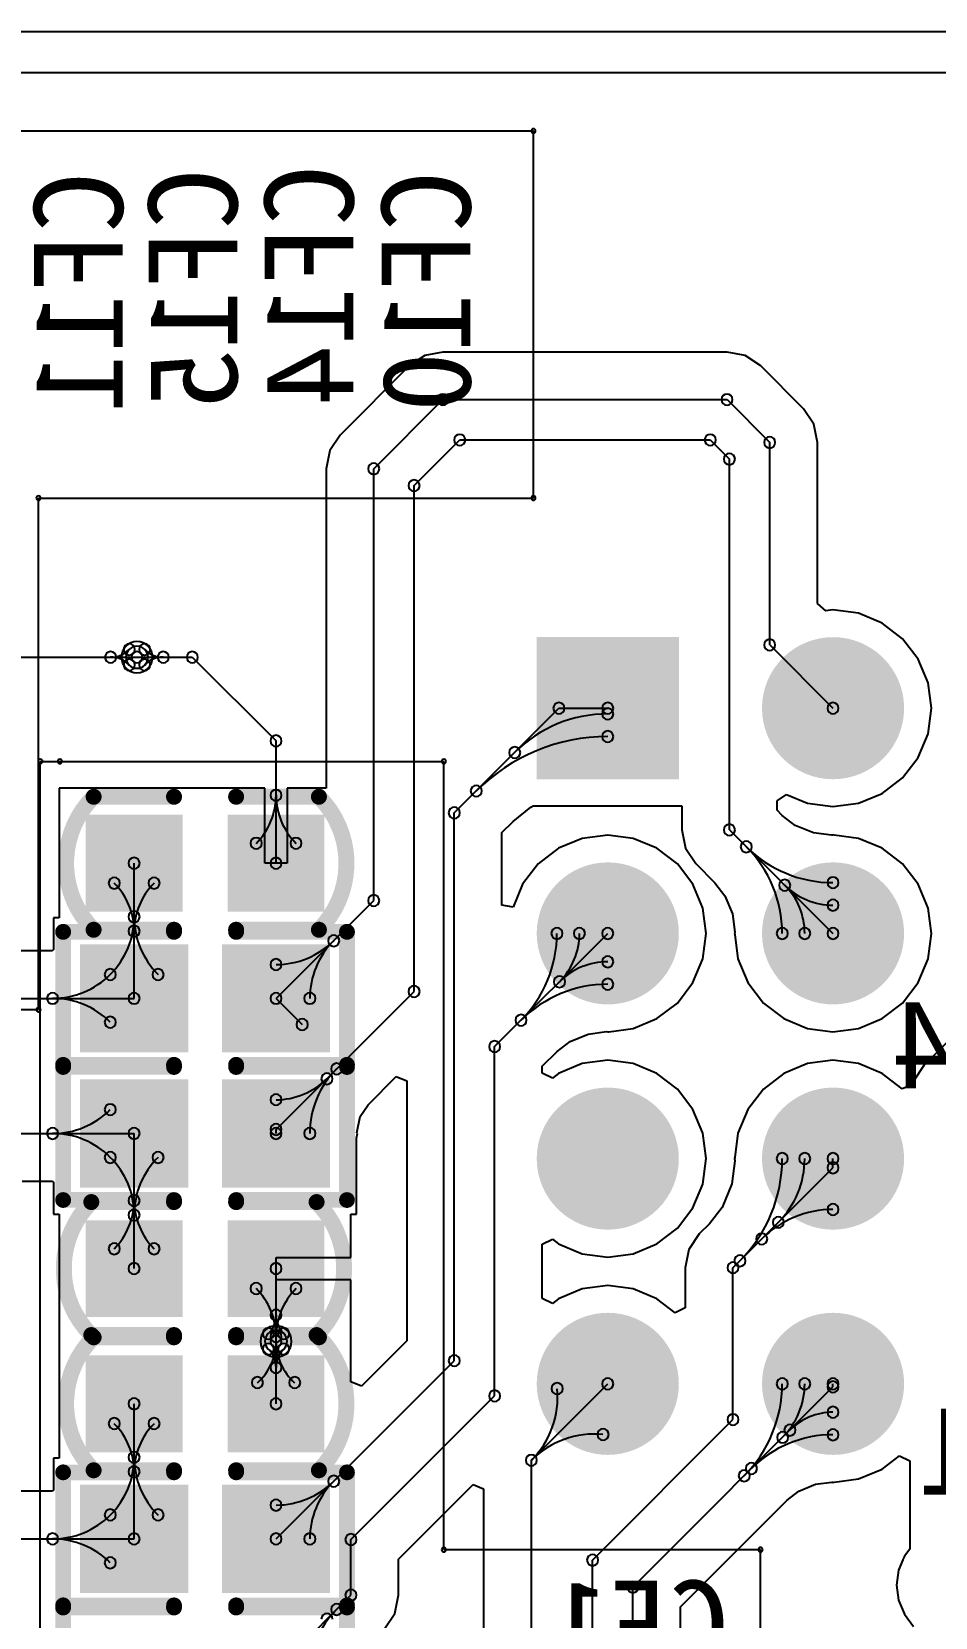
# Model space of a CAD drawing. Header units: inches. Extents: x 32166 to 66782, y 2386 to 7162.
# Drawn here: x 32756.7 to 32838.2, y 3417.8 to 3560.9 of the extents above; entities that cross this region are included whole.
import ezdxf

# ---------------------------------------------------------------- set-up
doc = ezdxf.new("R2010")
doc.units = ezdxf.units.IN
doc.header["$LTSCALE"] = 0.64311
doc.header["$MEASUREMENT"] = 0
for name, color, linetype in [('BOTTOMLAYER', 5, 'CONTINUOUS'), ('BOTTOMOVERLAY', 54, 'CONTINUOUS'), ('BOTTOMPASTE', 16, 'CONTINUOUS'), ('BOTTOMSOLDER', 6, 'CONTINUOUS'), ('KEEPOUTLAYER', 6, 'CONTINUOUS'), ('MULTILAYER', 9, 'CONTINUOUS')]:
    doc.layers.add(name, color=color, linetype=linetype)
doc.styles.get("Standard").update_dxf_attribs({"font": 'txt', "width": 0.8})

msp = doc.modelspace()

# ---------------------------------------------------------------- linework, layer by layer
at = {"layer": 'BOTTOMLAYER'}
for p, q in [((32581.91, 3557.2), (33935.43, 3557.2)), ((32790.79, 3530.71), (32784.55, 3524.47)), ((32792.19, 3531.64), (32790.79, 3530.71)), ((32793.83, 3531.96), (32792.19, 3531.64)), ((32819.45, 3531.96), (32793.83, 3531.96)), ((32821.09, 3531.64), (32819.45, 3531.96)), ((32822.49, 3530.71), (32821.09, 3531.64)), ((32826.34, 3526.85), (32822.49, 3530.71)), ((32787.59, 3521.43), (32793.83, 3527.67)), ((32793.83, 3527.67), (32819.45, 3527.67)), ((32819.45, 3527.67), (32823.3, 3523.81)), ((32827.27, 3525.46), (32826.34, 3526.85)), ((32827.6, 3523.81), (32827.27, 3525.46)), ((32784.55, 3524.47), (32783.62, 3523.07)), ((32791.22, 3519.92), (32795.34, 3524.03)), ((32795.34, 3524.03), (32817.94, 3524.03)), ((32817.94, 3524.03), (32819.67, 3522.31)), ((32823.3, 3505.54), (32823.3, 3523.81)), ((32827.6, 3509.29), (32827.6, 3523.81)), ((32783.62, 3523.07), (32783.29, 3521.43)), ((32819.67, 3488.85), (32819.67, 3522.31)), ((32783.29, 3521.43), (32783.29, 3492.6)), ((32787.59, 3482.47), (32787.59, 3521.43)), ((32791.22, 3474.27), (32791.22, 3519.92)), ((32828.37, 3508.62), (32827.6, 3509.29)), ((32829.01, 3508.7), (32828.37, 3508.62)), ((32831.31, 3508.4), (32829.01, 3508.7)), ((32833.45, 3507.51), (32831.31, 3508.4)), ((32835.29, 3506.1), (32833.45, 3507.51)), ((32823.3, 3505.54), (32829.01, 3499.83)), ((32836.7, 3504.26), (32835.29, 3506.1)), ((32747.99, 3504.43), (32766.23, 3504.43)), ((32766.23, 3504.43), (32771.22, 3504.43)), ((32771.22, 3504.43), (32778.77, 3496.88)), ((32837.59, 3502.12), (32836.7, 3504.26)), ((32837.89, 3499.83), (32837.59, 3502.12)), ((32794.85, 3490.39), (32804.29, 3499.83)), ((32804.29, 3499.83), (32808.69, 3499.83)), ((32837.59, 3497.53), (32837.89, 3499.83)), ((32778.77, 3485.84), (32778.77, 3496.88)), ((32836.7, 3495.39), (32837.59, 3497.53)), ((32835.29, 3493.55), (32836.7, 3495.39)), ((32833.45, 3492.14), (32835.29, 3493.55)), ((32777.76, 3492.6), (32759.22, 3492.6)), ((32759.22, 3492.6), (32759.22, 3480.91)), ((32777.76, 3485.84), (32777.76, 3492.6)), ((32783.29, 3492.6), (32779.79, 3492.6)), ((32779.79, 3492.6), (32779.79, 3485.84)), ((32831.31, 3491.25), (32833.45, 3492.14)), ((32800.16, 3489.61), (32801.74, 3490.91)), ((32801.74, 3490.91), (32801.96, 3491.03)), ((32801.96, 3491.03), (32815.37, 3491.03)), ((32815.37, 3491.03), (32815.37, 3488.85)), ((32823.97, 3491.48), (32824.81, 3492.04)), ((32823.97, 3490.63), (32823.97, 3491.48)), ((32824.81, 3492.04), (32826.72, 3491.25)), ((32826.72, 3491.25), (32829.01, 3490.95)), ((32829.01, 3490.95), (32831.31, 3491.25)), ((32794.85, 3440.96), (32794.85, 3490.39)), ((32799.15, 3488.61), (32800.16, 3489.61)), ((32824.44, 3490.16), (32823.97, 3490.63)), ((32825.61, 3489.26), (32824.44, 3490.16)), ((32827.25, 3488.58), (32825.61, 3489.26)), ((32799.15, 3482.07), (32799.15, 3488.61)), ((32806.4, 3488.08), (32804.26, 3487.19)), ((32808.69, 3488.38), (32806.4, 3488.08)), ((32810.99, 3488.08), (32808.69, 3488.38)), ((32813.13, 3487.19), (32810.99, 3488.08)), ((32815.37, 3488.85), (32815.37, 3488.85)), ((32815.37, 3488.85), (32815.37, 3488.85)), ((32815.37, 3488.85), (32815.7, 3487.2)), ((32819.67, 3488.85), (32829.01, 3479.51)), ((32828.89, 3488.37), (32827.25, 3488.58)), ((32829.01, 3488.38), (32828.89, 3488.37)), ((32829.11, 3488.37), (32829.01, 3488.39)), ((32829.01, 3488.39), (32829.01, 3488.38)), ((32831.31, 3488.08), (32829.11, 3488.37)), ((32833.45, 3487.19), (32831.31, 3488.08)), ((32804.26, 3487.19), (32802.42, 3485.78)), ((32814.97, 3485.78), (32813.13, 3487.19)), ((32815.7, 3487.2), (32816.63, 3485.81)), ((32835.29, 3485.78), (32833.45, 3487.19)), ((32765.97, 3473.65), (32765.97, 3485.84)), ((32779.79, 3485.84), (32777.76, 3485.84)), ((32802.42, 3485.78), (32801.01, 3483.94)), ((32816.38, 3483.94), (32814.97, 3485.78)), ((32816.63, 3485.81), (32818.36, 3484.08)), ((32836.7, 3483.94), (32835.29, 3485.78)), ((32801.01, 3483.94), (32800.15, 3481.87)), ((32817.27, 3481.8), (32816.38, 3483.94)), ((32818.36, 3484.08), (32819.26, 3482.91)), ((32837.59, 3481.8), (32836.7, 3483.94)), ((32854.42, 3484.82), (32837.19, 3467.59)), ((32778.77, 3473.65), (32787.59, 3482.47)), ((32800.15, 3481.87), (32799.15, 3482.07)), ((32819.26, 3482.91), (32819.94, 3481.27)), ((32759.22, 3480.91), (32758.71, 3480.91)), ((32758.71, 3480.91), (32758.71, 3478.05)), ((32817.57, 3479.51), (32817.27, 3481.8)), ((32819.94, 3481.27), (32820.16, 3479.63)), ((32837.89, 3479.51), (32837.59, 3481.8)), ((32798.49, 3469.3), (32808.69, 3479.51)), ((32817.27, 3477.21), (32817.57, 3479.51)), ((32820.14, 3479.51), (32820.13, 3479.51)), ((32820.13, 3479.51), (32820.15, 3479.41)), ((32820.16, 3479.63), (32820.14, 3479.51)), ((32820.15, 3479.41), (32820.44, 3477.21)), ((32837.59, 3477.21), (32837.89, 3479.51)), ((32758.62, 3477.95), (32755.33, 3477.95)), ((32758.71, 3478.05), (32758.62, 3477.97)), ((32758.62, 3477.97), (32758.62, 3477.97)), ((32758.62, 3477.97), (32758.62, 3477.95)), ((32816.38, 3475.07), (32817.27, 3477.21)), ((32820.44, 3477.21), (32821.33, 3475.07)), ((32836.7, 3475.07), (32837.59, 3477.21)), ((32814.97, 3473.23), (32816.38, 3475.07)), ((32821.33, 3475.07), (32822.74, 3473.23)), ((32835.29, 3473.23), (32836.7, 3475.07)), ((32755.33, 3473.65), (32765.97, 3473.65)), ((32778.77, 3461.82), (32791.22, 3474.27)), ((32778.77, 3473.65), (32781.13, 3471.29)), ((32813.13, 3471.82), (32814.97, 3473.23)), ((32822.74, 3473.23), (32824.58, 3471.82)), ((32833.45, 3471.82), (32835.29, 3473.23)), ((32806.93, 3470.43), (32808.57, 3470.65)), ((32808.57, 3470.65), (32808.69, 3470.63)), ((32808.69, 3470.62), (32808.79, 3470.64)), ((32808.69, 3470.63), (32808.69, 3470.62)), ((32808.79, 3470.64), (32810.99, 3470.93)), ((32810.99, 3470.93), (32813.13, 3471.82)), ((32824.58, 3471.82), (32826.72, 3470.93)), ((32826.72, 3470.93), (32829.01, 3470.63)), ((32829.01, 3470.63), (32831.31, 3470.93)), ((32831.31, 3470.93), (32833.45, 3471.82)), ((32798.49, 3437.78), (32798.49, 3469.3)), ((32804.12, 3468.85), (32805.29, 3469.75)), ((32805.29, 3469.75), (32806.93, 3470.43)), ((32802.79, 3467.52), (32804.12, 3468.85)), ((32806.4, 3467.76), (32804.26, 3466.87)), ((32808.69, 3468.06), (32806.4, 3467.76)), ((32810.99, 3467.76), (32808.69, 3468.06)), ((32813.13, 3466.87), (32810.99, 3467.76)), ((32826.72, 3467.76), (32824.58, 3466.87)), ((32829.01, 3468.06), (32826.72, 3467.76)), ((32831.31, 3467.76), (32829.01, 3468.06)), ((32833.45, 3466.87), (32831.31, 3467.76)), ((32787.07, 3464.04), (32789.62, 3466.59)), ((32789.62, 3466.59), (32790.56, 3466.2)), ((32802.79, 3466.89), (32802.79, 3467.52)), ((32803.7, 3466.44), (32802.79, 3466.89)), ((32804.26, 3466.87), (32803.7, 3466.44)), ((32814.97, 3465.46), (32813.13, 3466.87)), ((32824.58, 3466.87), (32822.74, 3465.46)), ((32835.24, 3465.5), (32833.45, 3466.87)), ((32837.19, 3467.59), (32836.26, 3466.19)), ((32790.56, 3466.2), (32790.56, 3442.74)), ((32816.38, 3463.62), (32814.97, 3465.46)), ((32822.74, 3465.46), (32821.33, 3463.62)), ((32836.19, 3465.86), (32835.24, 3465.5)), ((32836.26, 3466.19), (32836.19, 3465.86)), ((32786.37, 3462.99), (32787.07, 3464.04)), ((32817.27, 3461.48), (32816.38, 3463.62)), ((32821.33, 3463.62), (32820.44, 3461.48)), ((32786.07, 3461.51), (32786.37, 3462.99)), ((32754.1, 3461.46), (32765.97, 3461.46)), ((32765.97, 3449.27), (32765.97, 3461.46)), ((32778.77, 3461.46), (32778.77, 3461.82)), ((32786.04, 3461.04), (32786.12, 3461.46)), ((32786.04, 3454.19), (32786.04, 3461.04)), ((32786.12, 3461.46), (32786.07, 3461.51)), ((32786.12, 3461.46), (32786.12, 3461.46)), ((32817.57, 3459.19), (32817.27, 3461.48)), ((32820.44, 3461.48), (32820.15, 3459.28)), ((32817.27, 3456.89), (32817.57, 3459.19)), ((32820.15, 3459.28), (32820.13, 3459.19)), ((32820.13, 3459.19), (32820.14, 3459.19)), ((32820.14, 3459.19), (32820.16, 3459)), ((32829.01, 3458.37), (32829.01, 3459.19)), ((32820.16, 3459), (32819.89, 3456.91)), ((32819.99, 3449.35), (32829.01, 3458.37)), ((32755.88, 3457.16), (32758.62, 3457.16)), ((32758.62, 3457.16), (32758.62, 3457.14)), ((32758.62, 3457.14), (32758.62, 3457.14)), ((32758.62, 3457.14), (32758.71, 3457.06)), ((32758.71, 3457.06), (32758.71, 3454.19)), ((32816.38, 3454.75), (32817.27, 3456.89)), ((32819.89, 3456.91), (32819.01, 3454.79)), ((32758.71, 3454.19), (32759.22, 3454.19)), ((32759.22, 3454.19), (32759.22, 3442.51)), ((32785.53, 3450.28), (32785.53, 3454.19)), ((32785.53, 3454.19), (32786.04, 3454.19)), ((32814.97, 3452.91), (32816.38, 3454.75)), ((32819.01, 3454.79), (32817.87, 3453.31)), ((32813.13, 3451.5), (32814.97, 3452.91)), ((32816.95, 3452.39), (32816.02, 3450.99)), ((32817.87, 3453.31), (32816.95, 3452.39)), ((32802.79, 3451.48), (32803.7, 3451.93)), ((32802.79, 3446.57), (32802.79, 3451.48)), ((32803.7, 3451.93), (32804.26, 3451.5)), ((32804.26, 3451.5), (32806.4, 3450.61)), ((32806.4, 3450.61), (32808.69, 3450.31)), ((32808.69, 3450.31), (32810.99, 3450.61)), ((32810.99, 3450.61), (32813.13, 3451.5)), ((32816.02, 3450.99), (32815.69, 3449.35)), ((32778.77, 3448.25), (32778.77, 3450.28)), ((32778.77, 3450.28), (32785.53, 3450.28)), ((32778.77, 3442.7), (32778.77, 3449.27)), ((32815.69, 3449.35), (32815.69, 3445.74)), ((32819.99, 3435.64), (32819.99, 3449.35)), ((32785.53, 3448.25), (32778.77, 3448.25)), ((32785.53, 3442.51), (32785.53, 3448.25)), ((32808.69, 3447.74), (32806.4, 3447.44)), ((32810.99, 3447.44), (32808.69, 3447.74)), ((32803.7, 3446.12), (32802.79, 3446.57)), ((32804.26, 3446.55), (32803.7, 3446.12)), ((32806.4, 3447.44), (32804.26, 3446.55)), ((32813.13, 3446.55), (32810.99, 3447.44)), ((32814.78, 3445.29), (32813.13, 3446.55)), ((32815.69, 3445.74), (32814.78, 3445.29)), ((32759.22, 3442.51), (32759.22, 3432.15)), ((32778.77, 3437.07), (32778.77, 3442.7)), ((32785.53, 3439.04), (32785.53, 3442.51)), ((32790.56, 3442.74), (32786.47, 3438.66)), ((32778.77, 3424.88), (32794.85, 3440.96)), ((32786.47, 3438.66), (32785.53, 3439.04)), ((32785.53, 3424.82), (32798.49, 3437.78)), ((32801.8, 3431.97), (32808.69, 3438.87)), ((32810.96, 3420.53), (32829.01, 3438.59)), ((32829.01, 3438.59), (32829.01, 3438.87)), ((32765.97, 3424.88), (32765.97, 3437.07)), ((32807.32, 3422.97), (32819.99, 3435.64)), ((32759.22, 3432.15), (32758.71, 3432.15)), ((32758.71, 3432.15), (32758.71, 3429.28)), ((32833.45, 3431.18), (32835.02, 3432.38)), ((32835.02, 3432.38), (32835.93, 3431.93)), ((32801.8, 3366.26), (32801.8, 3431.97)), ((32831.31, 3430.29), (32833.45, 3431.18)), ((32835.93, 3431.93), (32835.93, 3423.96)), ((32758.62, 3429.18), (32754.96, 3429.18)), ((32758.71, 3429.28), (32758.62, 3429.2)), ((32758.62, 3429.2), (32758.62, 3429.2)), ((32758.62, 3429.2), (32758.62, 3429.18)), ((32789.82, 3423.04), (32796.56, 3429.78)), ((32796.56, 3429.78), (32797.5, 3429.39)), ((32797.5, 3429.39), (32797.5, 3369.2)), ((32824.87, 3428.37), (32825.94, 3429.19)), ((32825.94, 3429.19), (32827.42, 3429.81)), ((32827.42, 3429.81), (32828.91, 3430)), ((32828.91, 3430), (32829.01, 3429.99)), ((32829.01, 3429.98), (32829.11, 3430)), ((32829.01, 3429.99), (32829.01, 3429.98)), ((32829.11, 3430), (32831.31, 3430.29)), ((32824.04, 3427.54), (32824.87, 3428.37)), ((32815.26, 3418.75), (32824.04, 3427.54)), ((32824.04, 3427.54), (32824.04, 3427.54)), ((32824.04, 3427.54), (32824.04, 3427.54)), ((32753.17, 3424.88), (32765.97, 3424.88)), ((32785.53, 3419.81), (32785.53, 3424.82)), ((32835.93, 3423.96), (32835.45, 3423.33)), ((32789.82, 3419.81), (32789.82, 3423.04)), ((32807.32, 3362.46), (32807.32, 3422.97)), ((32834.92, 3422.06), (32834.74, 3420.7)), ((32835.31, 3423), (32834.92, 3422.06)), ((32835.32, 3423.04), (32835.31, 3423)), ((32835.34, 3423.08), (32835.32, 3423.04)), ((32835.45, 3423.33), (32835.34, 3423.08)), ((32834.74, 3420.7), (32834.92, 3419.35)), ((32778.77, 3413.05), (32785.53, 3419.81)), ((32789.5, 3418.16), (32789.82, 3419.81)), ((32810.96, 3360.95), (32810.96, 3420.53)), ((32834.92, 3419.35), (32835.45, 3418.08)), ((32788.57, 3416.77), (32789.5, 3418.16)), ((32815.26, 3360.95), (32815.26, 3418.75)), ((32835.45, 3418.08), (32836.28, 3416.99))]:
    msp.add_line(p, q, dxfattribs=at)
at = {"layer": 'BOTTOMLAYER', "const_width": 5.6}
for points in [[(32826.21, 3499.83, 1), (32831.81, 3499.83, 1)], [(32805.89, 3479.51, 1), (32811.49, 3479.51, 1)], [(32826.21, 3479.51, 1), (32831.81, 3479.51, 1)], [(32805.89, 3459.19, 1), (32811.49, 3459.19, 1)], [(32826.21, 3459.19, 1), (32831.81, 3459.19, 1)], [(32805.89, 3438.87, 1), (32811.49, 3438.87, 1)], [(32826.21, 3438.87, 1), (32831.81, 3438.87, 1)]]:
    msp.add_lwpolyline(points, format="xyb", close=True, dxfattribs=at)
at = {"layer": 'BOTTOMLAYER'}
for centre, radius, start, end in [((32793.83, 3527.67), 0.508, 0, 180), ((32793.83, 3527.67), 0.508, 0, 180), ((32819.45, 3527.67), 0.508, 0, 180), ((32819.45, 3527.67), 0.508, 0, 180), ((32793.83, 3527.67), 0.508, 180, 0), ((32793.83, 3527.67), 0.508, 180, 0), ((32819.45, 3527.67), 0.508, 180, 0), ((32819.45, 3527.67), 0.508, 180, 0), ((32795.34, 3524.03), 0.508, 0, 180), ((32795.34, 3524.03), 0.508, 0, 180), ((32795.34, 3524.03), 0.508, 180, 0), ((32795.34, 3524.03), 0.508, 180, 0), ((32817.94, 3524.03), 0.508, 0, 180), ((32817.94, 3524.03), 0.508, 0, 180), ((32817.94, 3524.03), 0.508, 180, 0), ((32817.94, 3524.03), 0.508, 180, 0), ((32823.3, 3523.81), 0.508, 0, 180), ((32823.3, 3523.81), 0.508, 0, 180), ((32823.3, 3523.81), 0.508, 180, 0), ((32823.3, 3523.81), 0.508, 180, 0), ((32819.67, 3522.31), 0.508, 0, 180), ((32819.67, 3522.31), 0.508, 0, 180), ((32819.67, 3522.31), 0.508, 180, 0), ((32819.67, 3522.31), 0.508, 180, 0), ((32787.59, 3521.43), 0.508, 0, 180), ((32787.59, 3521.43), 0.508, 0, 180), ((32787.59, 3521.43), 0.508, 180, 0), ((32787.59, 3521.43), 0.508, 180, 0), ((32791.22, 3519.92), 0.508, 0, 180), ((32791.22, 3519.92), 0.508, 0, 180), ((32791.22, 3519.92), 0.508, 180, 0), ((32791.22, 3519.92), 0.508, 180, 0), ((32763.85, 3504.43), 0.508, 0, 180), ((32763.85, 3504.43), 0.508, 0, 180), ((32763.85, 3506.81), 2.38, 270.0004, 315.0004), ((32765.53, 3505.13), 0.508, 0, 180), ((32765.53, 3505.13), 0.508, 180, 0), ((32766.23, 3504.43), 1, 0, 180), ((32766.23, 3504.43), 0.508, 0, 180), ((32766.23, 3504.43), 0.508, 0, 180), ((32766.92, 3505.13), 0.508, 0, 180), ((32766.92, 3505.13), 0.508, 180, 0), ((32768.6, 3506.81), 2.38, 224.9996, 269.9996), ((32768.6, 3504.43), 0.508, 0, 180), ((32768.6, 3504.43), 0.508, 0, 180), ((32771.22, 3504.43), 0.508, 0, 180), ((32771.22, 3504.43), 0.508, 0, 180), ((32823.3, 3505.54), 0.508, 0, 180), ((32823.3, 3505.54), 0.508, 0, 180), ((32823.3, 3505.54), 0.508, 180, 0), ((32823.3, 3505.54), 0.508, 180, 0), ((32763.85, 3504.43), 0.508, 180, 0), ((32763.85, 3504.43), 0.508, 180, 0), ((32763.85, 3502.06), 2.38, 44.9996, 89.9996), ((32765.53, 3503.74), 0.508, 0, 180), ((32765.53, 3503.74), 0.508, 180, 0), ((32766.23, 3504.43), 1, 180, 0), ((32766.23, 3504.43), 0.508, 180, 0), ((32766.23, 3504.43), 0.508, 180, 0), ((32766.92, 3503.74), 0.508, 0, 180), ((32766.92, 3503.74), 0.508, 180, 0), ((32768.6, 3502.06), 2.38, 90.0004, 135.0004), ((32768.6, 3504.43), 0.508, 180, 0), ((32768.6, 3504.43), 0.508, 180, 0), ((32771.22, 3504.43), 0.508, 180, 0), ((32771.22, 3504.43), 0.508, 180, 0), ((32808.69, 3487.43), 11.88, 89.9999, 134.9999), ((32804.29, 3499.83), 0.508, 0, 180), ((32804.29, 3499.83), 0.508, 0, 180), ((32804.29, 3499.83), 0.508, 180, 0), ((32804.29, 3499.83), 0.508, 180, 0), ((32808.69, 3499.83), 0.508, 0, 180), ((32808.69, 3499.83), 0.508, 180, 0), ((32808.69, 3499.31), 0.508, 0, 180), ((32808.69, 3499.31), 0.508, 180, 0), ((32829.01, 3499.83), 0.508, 0, 180), ((32829.01, 3499.83), 0.508, 180, 0), ((32778.77, 3496.88), 0.508, 0, 180), ((32778.77, 3496.88), 0.508, 0, 180), ((32778.77, 3496.88), 0.508, 180, 0), ((32778.77, 3496.88), 0.508, 180, 0), ((32808.69, 3480.49), 16.78, 90, 135), ((32808.69, 3497.27), 0.508, 0, 180), ((32808.69, 3497.27), 0.508, 180, 0), ((32800.3, 3495.83), 0.508, 0, 180), ((32800.3, 3495.83), 0.508, 180, 0), ((32778.77, 3491.97), 0.508, 0, 180), ((32778.77, 3491.97), 0.508, 0, 180), ((32796.83, 3492.36), 0.508, 0, 180), ((32796.83, 3492.36), 0.508, 180, 0), ((32772.64, 3491.97), 6.13, 315.0001, 0.0001), ((32778.77, 3491.97), 0.508, 180, 0), ((32778.77, 3491.97), 0.508, 180, 0), ((32784.91, 3491.97), 6.13, 179.9999, 224.9999), ((32794.85, 3490.39), 0.508, 0, 180), ((32794.85, 3490.39), 0.508, 0, 180), ((32794.85, 3490.39), 0.508, 180, 0), ((32794.85, 3490.39), 0.508, 180, 0), ((32819.67, 3488.85), 0.508, 0, 180), ((32819.67, 3488.85), 0.508, 0, 180), ((32776.98, 3487.64), 0.508, 0, 180), ((32780.57, 3487.64), 0.508, 0, 180), ((32819.67, 3488.85), 0.508, 180, 0), ((32819.67, 3488.85), 0.508, 180, 0), ((32821.19, 3487.33), 0.508, 0, 180), ((32821.19, 3487.33), 0.508, 0, 180), ((32765.97, 3485.84), 0.508, 0, 180), ((32776.98, 3487.64), 0.508, 180, 0), ((32778.77, 3485.84), 0.508, 0, 180), ((32780.57, 3487.64), 0.508, 180, 0), ((32821.19, 3487.33), 0.508, 180, 0), ((32821.19, 3487.33), 0.508, 180, 0), ((32813.36, 3479.51), 11.07, 360, 45), ((32829.01, 3495.16), 11.07, 225, 270), ((32765.97, 3485.84), 0.508, 180, 0), ((32778.77, 3485.84), 0.508, 180, 0), ((32764.18, 3484.05), 0.508, 0, 180), ((32764.18, 3484.05), 0.508, 180, 0), ((32759.84, 3479.71), 6.13, 359.9999, 44.9999), ((32772.11, 3479.71), 6.13, 135.0001, 180.0001), ((32767.77, 3484.05), 0.508, 0, 180), ((32767.77, 3484.05), 0.508, 180, 0), ((32824.66, 3483.86), 0.508, 0, 180), ((32824.66, 3483.86), 0.508, 0, 180), ((32824.66, 3483.86), 0.508, 180, 0), ((32824.66, 3483.86), 0.508, 180, 0), ((32820.3, 3479.51), 6.16, 0.0002, 45.0002), ((32829.01, 3488.22), 6.16, 224.9998, 269.9998), ((32829.01, 3484.09), 0.508, 0, 180), ((32829.01, 3484.09), 0.508, 180, 0), ((32787.59, 3482.47), 0.508, 0, 180), ((32787.59, 3482.47), 0.508, 0, 180), ((32787.59, 3482.47), 0.508, 180, 0), ((32787.59, 3482.47), 0.508, 180, 0), ((32829.01, 3482.06), 0.508, 0, 180), ((32829.01, 3482.06), 0.508, 180, 0), ((32758.62, 3481.01), 7.36, 315, 0), ((32765.97, 3481.01), 0.508, 0, 180), ((32765.97, 3481.01), 0.508, 0, 180), ((32765.97, 3481.01), 0.508, 180, 0), ((32765.97, 3481.01), 0.508, 180, 0), ((32773.33, 3481.01), 7.36, 180, 225), ((32765.97, 3479.71), 0.508, 0, 180), ((32765.97, 3479.71), 0.508, 0, 180), ((32765.97, 3479.71), 0.508, 180, 0), ((32765.97, 3479.71), 0.508, 180, 0), ((32783.98, 3478.85), 0.508, 0, 180), ((32783.98, 3478.85), 0.508, 0, 180), ((32793.04, 3479.51), 11.07, 315, 0), ((32804.11, 3479.51), 0.508, 0, 180), ((32804.11, 3479.51), 0.508, 180, 0), ((32799.98, 3479.51), 6.16, 314.9998, 359.9998), ((32806.14, 3479.51), 0.508, 0, 180), ((32806.14, 3479.51), 0.508, 180, 0), ((32808.69, 3479.51), 0.508, 0, 180), ((32808.69, 3479.51), 0.508, 180, 0), ((32824.43, 3479.51), 0.508, 0, 180), ((32824.43, 3479.51), 0.508, 180, 0), ((32826.46, 3479.51), 0.508, 0, 180), ((32826.46, 3479.51), 0.508, 180, 0), ((32829.01, 3479.51), 0.508, 0, 180), ((32829.01, 3479.51), 0.508, 180, 0), ((32778.77, 3484.06), 7.36, 270, 315), ((32789.18, 3473.65), 7.36, 135, 180), ((32783.98, 3478.85), 0.508, 180, 0), ((32783.98, 3478.85), 0.508, 180, 0), ((32778.77, 3476.7), 0.508, 0, 180), ((32778.77, 3476.7), 0.508, 180, 0), ((32808.69, 3470.79), 6.16, 90.0002, 135.0002), ((32808.69, 3476.95), 0.508, 0, 180), ((32808.69, 3476.95), 0.508, 180, 0), ((32758.62, 3481.01), 7.36, 270, 315), ((32763.82, 3475.8), 0.508, 0, 180), ((32763.82, 3475.8), 0.508, 0, 180), ((32763.82, 3475.8), 0.508, 180, 0), ((32763.82, 3475.8), 0.508, 180, 0), ((32768.13, 3475.8), 0.508, 0, 180), ((32768.13, 3475.8), 0.508, 180, 0), ((32808.69, 3463.85), 11.07, 90, 135), ((32804.34, 3475.15), 0.508, 0, 180), ((32804.34, 3475.15), 0.508, 0, 180), ((32804.34, 3475.15), 0.508, 180, 0), ((32804.34, 3475.15), 0.508, 180, 0), ((32808.69, 3474.92), 0.508, 0, 180), ((32808.69, 3474.92), 0.508, 180, 0), ((32758.62, 3473.65), 0.508, 0, 180), ((32758.62, 3473.65), 0.508, 0, 180), ((32758.62, 3473.65), 0.508, 180, 0), ((32758.62, 3473.65), 0.508, 180, 0), ((32758.62, 3466.29), 7.36, 45, 90), ((32765.97, 3473.65), 0.508, 0, 180), ((32765.97, 3473.65), 0.508, 0, 180), ((32765.97, 3473.65), 0.508, 180, 0), ((32765.97, 3473.65), 0.508, 180, 0), ((32778.77, 3473.65), 0.508, 0, 180), ((32778.77, 3473.65), 0.508, 0, 180), ((32778.77, 3473.65), 0.508, 180, 0), ((32778.77, 3473.65), 0.508, 180, 0), ((32781.82, 3473.65), 0.508, 0, 180), ((32781.82, 3473.65), 0.508, 180, 0), ((32791.22, 3474.27), 0.508, 0, 180), ((32791.22, 3474.27), 0.508, 0, 180), ((32791.22, 3474.27), 0.508, 180, 0), ((32791.22, 3474.27), 0.508, 180, 0), ((32800.87, 3471.68), 0.508, 0, 180), ((32800.87, 3471.68), 0.508, 0, 180), ((32763.82, 3471.49), 0.508, 0, 180), ((32763.82, 3471.49), 0.508, 180, 0), ((32781.13, 3471.29), 0.508, 0, 180), ((32781.13, 3471.29), 0.508, 180, 0), ((32800.87, 3471.68), 0.508, 180, 0), ((32800.87, 3471.68), 0.508, 180, 0), ((32798.49, 3469.3), 0.508, 0, 180), ((32798.49, 3469.3), 0.508, 0, 180), ((32798.49, 3469.3), 0.508, 180, 0), ((32798.49, 3469.3), 0.508, 180, 0), ((32784.24, 3467.28), 0.508, 0, 180), ((32778.77, 3470.98), 6.48, 270, 315), ((32790.06, 3461.46), 8.24, 135, 180), ((32783.36, 3466.4), 0.508, 0, 180), ((32783.36, 3466.4), 0.508, 180, 0), ((32784.24, 3467.28), 0.508, 180, 0), ((32778.77, 3464.51), 0.508, 0, 180), ((32758.62, 3468.82), 7.36, 270, 315), ((32763.82, 3463.61), 0.508, 0, 180), ((32763.82, 3463.61), 0.508, 180, 0), ((32778.77, 3464.51), 0.508, 180, 0), ((32778.77, 3461.82), 0.508, 0, 180), ((32778.77, 3461.82), 0.508, 0, 180), ((32758.62, 3461.46), 0.508, 0, 180), ((32758.62, 3461.46), 0.508, 0, 180), ((32758.62, 3461.46), 0.508, 180, 0), ((32758.62, 3461.46), 0.508, 180, 0), ((32758.62, 3454.1), 7.36, 45, 90), ((32765.97, 3461.46), 0.508, 0, 180), ((32765.97, 3461.46), 0.508, 0, 180), ((32765.97, 3461.46), 0.508, 180, 0), ((32765.97, 3461.46), 0.508, 180, 0), ((32778.77, 3461.46), 0.508, 0, 180), ((32778.77, 3461.82), 0.508, 180, 0), ((32778.77, 3461.82), 0.508, 180, 0), ((32778.77, 3461.46), 0.508, 180, 0), ((32781.82, 3461.46), 0.508, 0, 180), ((32781.82, 3461.46), 0.508, 180, 0), ((32763.82, 3459.3), 0.508, 0, 180), ((32763.82, 3459.3), 0.508, 0, 180), ((32763.82, 3459.3), 0.508, 180, 0), ((32763.82, 3459.3), 0.508, 180, 0), ((32758.62, 3454.1), 7.36, 360, 45), ((32773.33, 3454.1), 7.36, 135, 180), ((32768.13, 3459.3), 0.508, 0, 180), ((32768.13, 3459.3), 0.508, 180, 0), ((32811.39, 3459.19), 13.04, 315, 360), ((32824.43, 3459.19), 0.508, 0, 180), ((32824.43, 3459.19), 0.508, 180, 0), ((32818.33, 3459.19), 8.13, 315, 0), ((32826.46, 3459.19), 0.508, 0, 180), ((32826.46, 3459.19), 0.508, 180, 0), ((32829.01, 3459.19), 0.508, 0, 180), ((32829.01, 3459.19), 0.508, 180, 0), ((32829.01, 3458.37), 0.508, 0, 180), ((32829.01, 3458.37), 0.508, 0, 180), ((32829.01, 3458.37), 0.508, 180, 0), ((32829.01, 3458.37), 0.508, 180, 0), ((32759.84, 3455.4), 6.13, 315.0001, 0.0001), ((32765.97, 3455.4), 0.508, 0, 180), ((32765.97, 3455.4), 0.508, 0, 180), ((32765.97, 3455.4), 0.508, 180, 0), ((32765.97, 3455.4), 0.508, 180, 0), ((32772.11, 3455.4), 6.13, 179.9999, 224.9999), ((32829.01, 3454.6), 0.508, 0, 180), ((32765.97, 3454.1), 0.508, 0, 180), ((32765.97, 3454.1), 0.508, 0, 180), ((32765.97, 3454.1), 0.508, 180, 0), ((32765.97, 3454.1), 0.508, 180, 0), ((32829.01, 3445.5), 9.1, 90.0001, 135.0001), ((32824.08, 3453.44), 0.508, 0, 180), ((32829.01, 3454.6), 0.508, 180, 0), ((32822.58, 3451.94), 0.508, 0, 180), ((32824.08, 3453.44), 0.508, 180, 0), ((32764.18, 3451.06), 0.508, 0, 180), ((32764.18, 3451.06), 0.508, 180, 0), ((32767.77, 3451.06), 0.508, 0, 180), ((32767.77, 3451.06), 0.508, 180, 0), ((32822.58, 3451.94), 0.508, 180, 0), ((32765.97, 3449.27), 0.508, 0, 180), ((32765.97, 3449.27), 0.508, 180, 0), ((32778.77, 3449.27), 0.508, 0, 180), ((32778.77, 3449.27), 0.508, 180, 0), ((32819.99, 3449.35), 0.508, 0, 180), ((32819.99, 3449.35), 0.508, 0, 180), ((32819.99, 3449.35), 0.508, 180, 0), ((32819.99, 3449.35), 0.508, 180, 0), ((32820.61, 3449.97), 0.508, 0, 180), ((32820.61, 3449.97), 0.508, 180, 0), ((32776.98, 3447.47), 0.508, 0, 180), ((32780.57, 3447.47), 0.508, 0, 180), ((32776.98, 3447.47), 0.508, 180, 0), ((32772.64, 3443.13), 6.13, 359.9999, 44.9999), ((32784.91, 3443.13), 6.13, 135.0001, 180.0001), ((32780.57, 3447.47), 0.508, 180, 0), ((32776.4, 3445.08), 2.38, 314.9996, 359.9996), ((32778.77, 3445.08), 0.508, 0, 180), ((32778.77, 3445.08), 0.508, 0, 180), ((32778.77, 3445.08), 0.508, 180, 0), ((32778.77, 3445.08), 0.508, 180, 0), ((32781.15, 3445.08), 2.38, 180.0004, 225.0004), ((32778.08, 3443.4), 0.508, 0, 180), ((32778.77, 3442.7), 1, 0, 180), ((32778.77, 3443.13), 0.508, 0, 180), ((32778.77, 3443.13), 0.508, 0, 180), ((32779.47, 3443.4), 0.508, 0, 180), ((32773.81, 3442.7), 4.97, 311.4261, 0.0001), ((32778.08, 3443.4), 0.508, 180, 0), ((32778.08, 3442.01), 0.508, 0, 180), ((32778.08, 3442.01), 0.508, 180, 0), ((32778.77, 3442.7), 1, 180, 0), ((32776.4, 3440.33), 2.38, 0.0004, 45.0004), ((32778.77, 3442.7), 0.508, 0, 180), ((32778.77, 3442.7), 0.508, 0, 180), ((32778.77, 3442.7), 0.508, 0, 180), ((32778.77, 3442.7), 0.508, 0, 180), ((32778.77, 3443.13), 0.508, 180, 0), ((32778.77, 3443.13), 0.508, 180, 0), ((32778.77, 3442.7), 0.508, 180, 0), ((32778.77, 3442.7), 0.508, 180, 0), ((32778.77, 3442.7), 0.508, 180, 0), ((32778.77, 3442.7), 0.508, 180, 0), ((32783.74, 3442.7), 4.97, 179.9999, 228.5739), ((32781.15, 3440.33), 2.38, 134.9996, 179.9996), ((32779.47, 3443.4), 0.508, 180, 0), ((32779.47, 3442.01), 0.508, 0, 180), ((32779.47, 3442.01), 0.508, 180, 0), ((32778.77, 3440.33), 0.508, 0, 180), ((32778.77, 3440.33), 0.508, 0, 180), ((32794.85, 3440.96), 0.508, 0, 180), ((32794.85, 3440.96), 0.508, 0, 180), ((32794.85, 3440.96), 0.508, 180, 0), ((32794.85, 3440.96), 0.508, 180, 0), ((32777.09, 3438.98), 0.508, 0, 180), ((32778.77, 3440.33), 0.508, 180, 0), ((32778.77, 3440.33), 0.508, 180, 0), ((32780.46, 3438.98), 0.508, 0, 180), ((32808.69, 3438.87), 0.508, 0, 180), ((32824.43, 3438.87), 0.508, 0, 180), ((32826.46, 3438.87), 0.508, 0, 180), ((32829.01, 3438.87), 0.508, 0, 180), ((32777.09, 3438.98), 0.508, 180, 0), ((32780.46, 3438.98), 0.508, 180, 0), ((32798.49, 3437.78), 0.508, 0, 180), ((32798.49, 3437.78), 0.508, 0, 180), ((32798.49, 3437.78), 0.508, 180, 0), ((32798.49, 3437.78), 0.508, 180, 0), ((32796.09, 3437.68), 8.08, 314.9998, 5.3528), ((32804.13, 3438.44), 0.508, 0, 180), ((32804.13, 3438.44), 0.508, 180, 0), ((32808.69, 3438.87), 0.508, 180, 0), ((32812.71, 3438.87), 11.72, 315.0001, 0.0001), ((32824.43, 3438.87), 0.508, 180, 0), ((32819.64, 3438.87), 6.82, 314.9999, 359.9999), ((32826.46, 3438.87), 0.508, 180, 0), ((32829.01, 3438.59), 0.508, 0, 180), ((32829.01, 3438.59), 0.508, 0, 180), ((32829.01, 3438.87), 0.508, 180, 0), ((32829.01, 3438.59), 0.508, 180, 0), ((32829.01, 3438.59), 0.508, 180, 0), ((32765.97, 3437.07), 0.508, 0, 180), ((32765.97, 3437.07), 0.508, 180, 0), ((32778.77, 3437.07), 0.508, 0, 180), ((32778.77, 3437.07), 0.508, 180, 0), ((32829.01, 3430.81), 5.5, 89.9998, 134.9998), ((32829.01, 3436.31), 0.508, 0, 180), ((32829.01, 3436.31), 0.508, 180, 0), ((32764.18, 3435.28), 0.508, 0, 180), ((32764.18, 3435.28), 0.508, 180, 0), ((32759.84, 3430.94), 6.13, 359.9999, 44.9999), ((32772.11, 3430.94), 6.13, 135.0001, 180.0001), ((32767.77, 3435.28), 0.508, 0, 180), ((32767.77, 3435.28), 0.508, 180, 0), ((32819.99, 3435.64), 0.508, 0, 180), ((32819.99, 3435.64), 0.508, 0, 180), ((32819.99, 3435.64), 0.508, 180, 0), ((32819.99, 3435.64), 0.508, 180, 0), ((32825.12, 3434.7), 0.508, 0, 180), ((32807.51, 3426.26), 8.08, 84.6472, 135.0002), ((32808.27, 3434.3), 0.508, 0, 180), ((32808.27, 3434.3), 0.508, 180, 0), ((32829.01, 3423.87), 10.41, 90, 135), ((32824.47, 3434.04), 0.508, 0, 180), ((32824.47, 3434.04), 0.508, 180, 0), ((32825.12, 3434.7), 0.508, 180, 0), ((32829.01, 3434.28), 0.508, 0, 180), ((32829.01, 3434.28), 0.508, 180, 0), ((32758.62, 3432.24), 7.36, 315, 0), ((32765.97, 3432.24), 0.508, 0, 180), ((32765.97, 3432.24), 0.508, 0, 180), ((32765.97, 3432.24), 0.508, 180, 0), ((32765.97, 3432.24), 0.508, 180, 0), ((32773.33, 3432.24), 7.36, 180, 225), ((32801.8, 3431.97), 0.508, 0, 180), ((32801.8, 3431.97), 0.508, 0, 180), ((32801.8, 3431.97), 0.508, 0, 180), ((32801.8, 3431.97), 0.508, 0, 180), ((32765.97, 3430.94), 0.508, 0, 180), ((32765.97, 3430.94), 0.508, 0, 180), ((32765.97, 3430.94), 0.508, 180, 0), ((32765.97, 3430.94), 0.508, 180, 0), ((32783.98, 3430.08), 0.508, 0, 180), ((32783.98, 3430.08), 0.508, 0, 180), ((32801.8, 3431.97), 0.508, 180, 0), ((32801.8, 3431.97), 0.508, 180, 0), ((32801.8, 3431.97), 0.508, 180, 0), ((32801.8, 3431.97), 0.508, 180, 0), ((32821, 3430.58), 0.508, 0, 180), ((32821, 3430.58), 0.508, 180, 0), ((32821.65, 3431.23), 0.508, 0, 180), ((32821.65, 3431.23), 0.508, 180, 0), ((32778.77, 3435.29), 7.36, 270, 315), ((32789.18, 3424.88), 7.36, 135, 180), ((32783.98, 3430.08), 0.508, 180, 0), ((32783.98, 3430.08), 0.508, 180, 0), ((32778.77, 3427.93), 0.508, 0, 180), ((32778.77, 3427.93), 0.508, 180, 0), ((32758.62, 3432.24), 7.36, 270, 315), ((32763.82, 3427.04), 0.508, 0, 180), ((32763.82, 3427.04), 0.508, 0, 180), ((32763.82, 3427.04), 0.508, 180, 0), ((32763.82, 3427.04), 0.508, 180, 0), ((32768.13, 3427.04), 0.508, 0, 180), ((32768.13, 3427.04), 0.508, 180, 0), ((32758.62, 3424.88), 0.508, 0, 180), ((32758.62, 3424.88), 0.508, 0, 180), ((32758.62, 3424.88), 0.508, 180, 0), ((32758.62, 3424.88), 0.508, 180, 0), ((32758.62, 3417.52), 7.36, 45, 90), ((32765.97, 3424.88), 0.508, 0, 180), ((32765.97, 3424.88), 0.508, 0, 180), ((32765.97, 3424.88), 0.508, 180, 0), ((32765.97, 3424.88), 0.508, 180, 0), ((32778.77, 3424.88), 0.508, 0, 180), ((32778.77, 3424.88), 0.508, 180, 0), ((32781.82, 3424.88), 0.508, 0, 180), ((32781.82, 3424.88), 0.508, 180, 0), ((32785.53, 3424.82), 0.508, 0, 180), ((32785.53, 3424.82), 0.508, 0, 180), ((32785.53, 3424.82), 0.508, 180, 0), ((32785.53, 3424.82), 0.508, 180, 0), ((32807.32, 3422.97), 0.508, 0, 180), ((32807.32, 3422.97), 0.508, 0, 180), ((32763.82, 3422.73), 0.508, 0, 180), ((32763.82, 3422.73), 0.508, 180, 0), ((32807.32, 3422.97), 0.508, 180, 0), ((32807.32, 3422.97), 0.508, 180, 0), ((32810.96, 3420.53), 0.508, 0, 180), ((32810.96, 3420.53), 0.508, 0, 180), ((32785.53, 3419.81), 0.508, 0, 180), ((32785.53, 3419.81), 0.508, 0, 180), ((32785.53, 3419.81), 0.508, 180, 0), ((32785.53, 3419.81), 0.508, 180, 0), ((32810.96, 3420.53), 0.508, 180, 0), ((32810.96, 3420.53), 0.508, 180, 0), ((32790.06, 3412.69), 8.24, 135, 180), ((32783.36, 3417.64), 0.508, 0, 180), ((32784.24, 3418.52), 0.508, 0, 180), ((32784.24, 3418.52), 0.508, 180, 0)]:
    msp.add_arc(centre, radius, start, end, dxfattribs=at)
for points in [[(32814.29, 3505.43), (32803.09, 3505.43), (32814.29, 3494.23), (32803.09, 3494.23)], [(32762.42, 3482.29), (32769.53, 3482.29), (32762.42, 3489.4), (32769.53, 3489.4)], [(32775.22, 3482.29), (32782.33, 3482.29), (32775.22, 3489.4), (32782.33, 3489.4)], [(32770.04, 3477.71), (32761.91, 3477.71), (32770.04, 3469.59), (32761.91, 3469.59)], [(32782.84, 3477.71), (32774.71, 3477.71), (32782.84, 3469.59), (32774.71, 3469.59)], [(32770.04, 3465.52), (32761.91, 3465.52), (32770.04, 3457.39), (32761.91, 3457.39)], [(32782.84, 3465.52), (32774.71, 3465.52), (32782.84, 3457.39), (32774.71, 3457.39)], [(32769.53, 3452.82), (32762.42, 3452.82), (32769.53, 3445.71), (32762.42, 3445.71)], [(32782.33, 3452.82), (32775.22, 3452.82), (32782.33, 3445.71), (32775.22, 3445.71)], [(32762.42, 3433.52), (32769.53, 3433.52), (32762.42, 3440.63), (32769.53, 3440.63)], [(32775.22, 3433.52), (32782.33, 3433.52), (32775.22, 3440.63), (32782.33, 3440.63)], [(32770.04, 3428.95), (32761.91, 3428.95), (32770.04, 3420.82), (32761.91, 3420.82)], [(32782.84, 3428.95), (32774.71, 3428.95), (32782.84, 3420.82), (32774.71, 3420.82)]]:
    msp.add_solid(points, dxfattribs=at)
at = {"layer": 'BOTTOMOVERLAY'}
for p, q in [((32708.71, 3551.91), (32801.99, 3551.91)), ((32801.99, 3518.79), (32801.99, 3551.91)), ((32757.35, 3472.63), (32757.35, 3518.79)), ((32757.35, 3518.79), (32801.99, 3518.79)), ((32757.51, 3495.03), (32759.27, 3495.03)), ((32757.51, 3375.99), (32757.51, 3495.03)), ((32759.27, 3495.03), (32793.91, 3495.03)), ((32793.91, 3423.91), (32793.91, 3495.03)), ((32632.55, 3472.63), (32757.35, 3472.63)), ((32793.91, 3423.91), (32822.47, 3423.91)), ((32822.47, 3299.75), (32822.47, 3423.91))]:
    msp.add_line(p, q, dxfattribs=at)
at = {"layer": 'BOTTOMOVERLAY', "const_width": 1.44}
for points in [[(32762.32, 3479.84, -0.414214), (32762.32, 3491.84)], [(32782.64, 3491.84, -0.414214), (32782.64, 3479.84)], [(32762.11, 3443.27, -0.414214), (32762.11, 3455.27)], [(32782.43, 3455.27, -0.414214), (32782.43, 3443.27)], [(32762.32, 3431.07, -0.414214), (32762.32, 3443.07)], [(32782.64, 3443.07, -0.414214), (32782.64, 3431.07)]]:
    msp.add_lwpolyline(points, format="xyb", dxfattribs=at)
at = {"layer": 'BOTTOMOVERLAY'}
for points, const_width in [([(32762.32, 3491.84), (32769.57, 3491.84)], 1.44), ([(32775.17, 3491.84), (32782.64, 3491.84)], 1.44), ([(32759.57, 3467.65), (32759.57, 3479.65)], 1.42), ([(32759.57, 3479.65), (32769.57, 3479.65)], 1.42), ([(32762.32, 3479.84), (32769.57, 3479.84)], 1.44), ([(32775.17, 3479.84), (32782.64, 3479.84)], 1.44), ([(32775.17, 3479.65), (32785.17, 3479.65)], 1.42), ([(32785.17, 3467.65), (32785.17, 3479.65)], 1.42), ([(32759.57, 3467.65), (32769.57, 3467.65)], 1.42), ([(32759.57, 3455.46), (32759.57, 3467.46)], 1.42), ([(32759.57, 3467.46), (32769.57, 3467.46)], 1.42), ([(32775.17, 3467.65), (32785.17, 3467.65)], 1.42), ([(32775.17, 3467.46), (32785.17, 3467.46)], 1.42), ([(32785.17, 3455.46), (32785.17, 3467.46)], 1.42), ([(32759.57, 3455.46), (32769.57, 3455.46)], 1.42), ([(32762.11, 3455.27), (32769.57, 3455.27)], 1.44), ([(32775.17, 3455.27), (32782.43, 3455.27)], 1.44), ([(32775.17, 3455.46), (32785.17, 3455.46)], 1.42), ([(32762.11, 3443.27), (32769.57, 3443.27)], 1.44), ([(32762.32, 3443.07), (32769.57, 3443.07)], 1.44), ([(32775.17, 3443.27), (32782.43, 3443.27)], 1.44), ([(32775.17, 3443.07), (32782.64, 3443.07)], 1.44), ([(32759.57, 3418.88), (32759.57, 3430.88)], 1.42), ([(32759.57, 3430.88), (32769.57, 3430.88)], 1.42), ([(32762.32, 3431.07), (32769.57, 3431.07)], 1.44), ([(32775.17, 3431.07), (32782.64, 3431.07)], 1.44), ([(32775.17, 3430.88), (32785.17, 3430.88)], 1.42), ([(32785.17, 3418.88), (32785.17, 3430.88)], 1.42), ([(32759.57, 3418.88), (32769.57, 3418.88)], 1.42), ([(32759.57, 3406.69), (32759.57, 3418.69)], 1.42), ([(32759.57, 3418.69), (32769.57, 3418.69)], 1.42), ([(32775.17, 3418.88), (32785.17, 3418.88)], 1.42), ([(32775.17, 3418.69), (32785.17, 3418.69)], 1.42), ([(32785.17, 3406.69), (32785.17, 3418.69)], 1.42)]:
    msp.add_lwpolyline(points, dxfattribs=dict(at, const_width=const_width))
for points, const_width in [([(32762.32, 3491.48, 1), (32762.32, 3492.2, 1)], 0.72), ([(32762.32, 3491.48, 1), (32762.32, 3492.2, 1)], 0.72), ([(32769.57, 3491.48, 1), (32769.57, 3492.2, 1)], 0.72), ([(32775.17, 3491.48, 1), (32775.17, 3492.2, 1)], 0.72), ([(32782.64, 3491.48, 1), (32782.64, 3492.2, 1)], 0.72), ([(32782.64, 3491.48, 1), (32782.64, 3492.2, 1)], 0.72), ([(32759.57, 3480.01, 1), (32759.57, 3479.29, 1)], 0.711), ([(32759.57, 3480.01, 1), (32759.57, 3479.29, 1)], 0.711), ([(32762.32, 3479.48, 1), (32762.32, 3480.2, 1)], 0.72), ([(32762.32, 3479.48, 1), (32762.32, 3480.2, 1)], 0.72), ([(32769.57, 3479.48, 1), (32769.57, 3480.2, 1)], 0.72), ([(32769.57, 3480.01, 1), (32769.57, 3479.29, 1)], 0.711), ([(32775.17, 3479.48, 1), (32775.17, 3480.2, 1)], 0.72), ([(32775.17, 3480.01, 1), (32775.17, 3479.29, 1)], 0.711), ([(32782.64, 3479.48, 1), (32782.64, 3480.2, 1)], 0.72), ([(32782.64, 3479.48, 1), (32782.64, 3480.2, 1)], 0.72), ([(32785.17, 3480.01, 1), (32785.17, 3479.29, 1)], 0.711), ([(32785.17, 3480.01, 1), (32785.17, 3479.29, 1)], 0.711), ([(32759.57, 3468.01, 1), (32759.57, 3467.29, 1)], 0.711), ([(32759.57, 3468.01, 1), (32759.57, 3467.29, 1)], 0.711), ([(32759.57, 3467.81, 1), (32759.57, 3467.1, 1)], 0.711), ([(32759.57, 3467.81, 1), (32759.57, 3467.1, 1)], 0.711), ([(32769.57, 3468.01, 1), (32769.57, 3467.29, 1)], 0.711), ([(32769.57, 3467.81, 1), (32769.57, 3467.1, 1)], 0.711), ([(32775.17, 3468.01, 1), (32775.17, 3467.29, 1)], 0.711), ([(32775.17, 3467.81, 1), (32775.17, 3467.1, 1)], 0.711), ([(32785.17, 3468.01, 1), (32785.17, 3467.29, 1)], 0.711), ([(32785.17, 3468.01, 1), (32785.17, 3467.29, 1)], 0.711), ([(32785.17, 3467.81, 1), (32785.17, 3467.1, 1)], 0.711), ([(32785.17, 3467.81, 1), (32785.17, 3467.1, 1)], 0.711), ([(32759.57, 3455.81, 1), (32759.57, 3455.1, 1)], 0.711), ([(32759.57, 3455.81, 1), (32759.57, 3455.1, 1)], 0.711), ([(32762.11, 3455.63, 1), (32762.11, 3454.91, 1)], 0.72), ([(32762.11, 3455.63, 1), (32762.11, 3454.91, 1)], 0.72), ([(32769.57, 3455.63, 1), (32769.57, 3454.91, 1)], 0.72), ([(32769.57, 3455.81, 1), (32769.57, 3455.1, 1)], 0.711), ([(32775.17, 3455.63, 1), (32775.17, 3454.91, 1)], 0.72), ([(32775.17, 3455.81, 1), (32775.17, 3455.1, 1)], 0.711), ([(32782.43, 3455.63, 1), (32782.43, 3454.91, 1)], 0.72), ([(32782.43, 3455.63, 1), (32782.43, 3454.91, 1)], 0.72), ([(32785.17, 3455.81, 1), (32785.17, 3455.1, 1)], 0.711), ([(32785.17, 3455.81, 1), (32785.17, 3455.1, 1)], 0.711), ([(32762.11, 3443.63, 1), (32762.11, 3442.91, 1)], 0.72), ([(32762.11, 3443.63, 1), (32762.11, 3442.91, 1)], 0.72), ([(32762.32, 3442.71, 1), (32762.32, 3443.43, 1)], 0.72), ([(32762.32, 3442.71, 1), (32762.32, 3443.43, 1)], 0.72), ([(32769.57, 3443.63, 1), (32769.57, 3442.91, 1)], 0.72), ([(32769.57, 3442.71, 1), (32769.57, 3443.43, 1)], 0.72), ([(32775.17, 3443.63, 1), (32775.17, 3442.91, 1)], 0.72), ([(32775.17, 3442.71, 1), (32775.17, 3443.43, 1)], 0.72), ([(32782.43, 3443.63, 1), (32782.43, 3442.91, 1)], 0.72), ([(32782.43, 3443.63, 1), (32782.43, 3442.91, 1)], 0.72), ([(32782.64, 3442.71, 1), (32782.64, 3443.43, 1)], 0.72), ([(32782.64, 3442.71, 1), (32782.64, 3443.43, 1)], 0.72), ([(32759.57, 3431.24, 1), (32759.57, 3430.53, 1)], 0.711), ([(32759.57, 3431.24, 1), (32759.57, 3430.53, 1)], 0.711), ([(32762.32, 3430.71, 1), (32762.32, 3431.43, 1)], 0.72), ([(32762.32, 3430.71, 1), (32762.32, 3431.43, 1)], 0.72), ([(32769.57, 3430.71, 1), (32769.57, 3431.43, 1)], 0.72), ([(32769.57, 3431.24, 1), (32769.57, 3430.53, 1)], 0.711), ([(32775.17, 3430.71, 1), (32775.17, 3431.43, 1)], 0.72), ([(32775.17, 3431.24, 1), (32775.17, 3430.53, 1)], 0.711), ([(32782.64, 3430.71, 1), (32782.64, 3431.43, 1)], 0.72), ([(32782.64, 3430.71, 1), (32782.64, 3431.43, 1)], 0.72), ([(32785.17, 3431.24, 1), (32785.17, 3430.53, 1)], 0.711), ([(32785.17, 3431.24, 1), (32785.17, 3430.53, 1)], 0.711), ([(32759.57, 3419.24, 1), (32759.57, 3418.53, 1)], 0.711), ([(32759.57, 3419.24, 1), (32759.57, 3418.53, 1)], 0.711), ([(32759.57, 3419.05, 1), (32759.57, 3418.33, 1)], 0.711), ([(32759.57, 3419.05, 1), (32759.57, 3418.33, 1)], 0.711), ([(32769.57, 3419.24, 1), (32769.57, 3418.53, 1)], 0.711), ([(32769.57, 3419.05, 1), (32769.57, 3418.33, 1)], 0.711), ([(32775.17, 3419.24, 1), (32775.17, 3418.53, 1)], 0.711), ([(32775.17, 3419.05, 1), (32775.17, 3418.33, 1)], 0.711), ([(32785.17, 3419.24, 1), (32785.17, 3418.53, 1)], 0.711), ([(32785.17, 3419.24, 1), (32785.17, 3418.53, 1)], 0.711), ([(32785.17, 3419.05, 1), (32785.17, 3418.33, 1)], 0.711), ([(32785.17, 3419.05, 1), (32785.17, 3418.33, 1)], 0.711)]:
    msp.add_lwpolyline(points, format="xyb", close=True, dxfattribs=dict(at, const_width=const_width))
for centre, start, end in [((32801.99, 3551.91), 0, 180), ((32801.99, 3551.91), 0, 180), ((32801.99, 3551.91), 180, 0), ((32801.99, 3551.91), 180, 0), ((32757.35, 3518.79), 0, 180), ((32757.35, 3518.79), 0, 180), ((32757.35, 3518.79), 180, 0), ((32757.35, 3518.79), 180, 0), ((32801.99, 3518.79), 0, 180), ((32801.99, 3518.79), 0, 180), ((32801.99, 3518.79), 180, 0), ((32801.99, 3518.79), 180, 0), ((32757.51, 3495.03), 0, 180), ((32757.51, 3495.03), 0, 180), ((32757.51, 3495.03), 180, 0), ((32757.51, 3495.03), 180, 0), ((32759.27, 3495.03), 0, 180), ((32759.27, 3495.03), 0, 180), ((32759.27, 3495.03), 180, 0), ((32759.27, 3495.03), 180, 0), ((32793.91, 3495.03), 0, 180), ((32793.91, 3495.03), 0, 180), ((32793.91, 3495.03), 180, 0), ((32793.91, 3495.03), 180, 0), ((32757.35, 3472.63), 0, 180), ((32757.35, 3472.63), 0, 180), ((32757.35, 3472.63), 180, 0), ((32757.35, 3472.63), 180, 0), ((32793.91, 3423.91), 0, 180), ((32793.91, 3423.91), 0, 180), ((32793.91, 3423.91), 180, 0), ((32793.91, 3423.91), 180, 0), ((32822.47, 3423.91), 0, 180), ((32822.47, 3423.91), 0, 180), ((32822.47, 3423.91), 180, 0), ((32822.47, 3423.91), 180, 0)]:
    msp.add_arc(centre, 0.2, start, end, dxfattribs=at)
at = {"layer": 'BOTTOMPASTE'}
for points in [[(32762.42, 3482.29), (32769.53, 3482.29), (32762.42, 3489.4), (32769.53, 3489.4)], [(32775.22, 3482.29), (32782.33, 3482.29), (32775.22, 3489.4), (32782.33, 3489.4)], [(32770.04, 3477.71), (32761.91, 3477.71), (32770.04, 3469.59), (32761.91, 3469.59)], [(32782.84, 3477.71), (32774.71, 3477.71), (32782.84, 3469.59), (32774.71, 3469.59)], [(32770.04, 3465.52), (32761.91, 3465.52), (32770.04, 3457.39), (32761.91, 3457.39)], [(32782.84, 3465.52), (32774.71, 3465.52), (32782.84, 3457.39), (32774.71, 3457.39)], [(32769.53, 3452.82), (32762.42, 3452.82), (32769.53, 3445.71), (32762.42, 3445.71)], [(32782.33, 3452.82), (32775.22, 3452.82), (32782.33, 3445.71), (32775.22, 3445.71)], [(32762.42, 3433.52), (32769.53, 3433.52), (32762.42, 3440.63), (32769.53, 3440.63)], [(32775.22, 3433.52), (32782.33, 3433.52), (32775.22, 3440.63), (32782.33, 3440.63)], [(32770.04, 3428.95), (32761.91, 3428.95), (32770.04, 3420.82), (32761.91, 3420.82)], [(32782.84, 3428.95), (32774.71, 3428.95), (32782.84, 3420.82), (32774.71, 3420.82)]]:
    msp.add_solid(points, dxfattribs=at)
at = {"layer": 'BOTTOMSOLDER', "const_width": 6.41}
for points in [[(32825.81, 3499.83, 1), (32832.22, 3499.83, 1)], [(32805.49, 3479.51, 1), (32811.9, 3479.51, 1)], [(32825.81, 3479.51, 1), (32832.22, 3479.51, 1)], [(32805.49, 3459.19, 1), (32811.9, 3459.19, 1)], [(32825.81, 3459.19, 1), (32832.22, 3459.19, 1)], [(32805.49, 3438.87, 1), (32811.9, 3438.87, 1)], [(32825.81, 3438.87, 1), (32832.22, 3438.87, 1)]]:
    msp.add_lwpolyline(points, format="xyb", close=True, dxfattribs=at)
at = {"layer": 'BOTTOMSOLDER'}
for centre, start, end in [((32766.23, 3504.43), 0, 180), ((32766.23, 3504.43), 180, 0), ((32778.77, 3442.7), 0, 180), ((32778.77, 3442.7), 180, 0)]:
    msp.add_arc(centre, 1.41, start, end, dxfattribs=at)
for points in [[(32815.11, 3506.24), (32802.28, 3506.24), (32815.11, 3493.41), (32802.28, 3493.41)], [(32761.61, 3481.47), (32770.34, 3481.47), (32761.61, 3490.21), (32770.34, 3490.21)], [(32774.41, 3481.47), (32783.14, 3481.47), (32774.41, 3490.21), (32783.14, 3490.21)], [(32770.85, 3478.53), (32761.1, 3478.53), (32770.85, 3468.77), (32761.1, 3468.77)], [(32783.65, 3478.53), (32773.9, 3478.53), (32783.65, 3468.77), (32773.9, 3468.77)], [(32770.85, 3466.33), (32761.1, 3466.33), (32770.85, 3456.58), (32761.1, 3456.58)], [(32783.65, 3466.33), (32773.9, 3466.33), (32783.65, 3456.58), (32773.9, 3456.58)], [(32770.34, 3453.63), (32761.61, 3453.63), (32770.34, 3444.9), (32761.61, 3444.9)], [(32783.14, 3453.63), (32774.41, 3453.63), (32783.14, 3444.9), (32774.41, 3444.9)], [(32761.61, 3432.7), (32770.34, 3432.7), (32761.61, 3441.44), (32770.34, 3441.44)], [(32774.41, 3432.7), (32783.14, 3432.7), (32774.41, 3441.44), (32783.14, 3441.44)], [(32770.85, 3429.76), (32761.1, 3429.76), (32770.85, 3420), (32761.1, 3420)], [(32783.65, 3429.76), (32773.9, 3429.76), (32783.65, 3420), (32773.9, 3420)]]:
    msp.add_solid(points, dxfattribs=at)
at = {"layer": 'KEEPOUTLAYER'}
msp.add_line((32498.87, 3560.87), (34258.87, 3560.87), dxfattribs=at)
at = {"layer": 'MULTILAYER', "const_width": 5.6}
for points in [[(32826.21, 3499.83, 1), (32831.81, 3499.83, 1)], [(32805.89, 3479.51, 1), (32811.49, 3479.51, 1)], [(32826.21, 3479.51, 1), (32831.81, 3479.51, 1)], [(32805.89, 3459.19, 1), (32811.49, 3459.19, 1)], [(32826.21, 3459.19, 1), (32831.81, 3459.19, 1)], [(32805.89, 3438.87, 1), (32811.49, 3438.87, 1)], [(32826.21, 3438.87, 1), (32831.81, 3438.87, 1)]]:
    msp.add_lwpolyline(points, format="xyb", close=True, dxfattribs=at)
at = {"layer": 'MULTILAYER'}
for centre, start, end in [((32766.23, 3504.43), 0, 180), ((32766.23, 3504.43), 180, 0), ((32778.77, 3442.7), 0, 180), ((32778.77, 3442.7), 180, 0)]:
    msp.add_arc(centre, 1, start, end, dxfattribs=at)
msp.add_solid([(32814.29, 3505.43), (32803.09, 3505.43), (32814.29, 3494.23), (32803.09, 3494.23)], dxfattribs=at)

# ---------------------------------------------------------------- texts
at = {"layer": 'BOTTOMOVERLAY', "text_generation_flag": 2}
for s, rotation, p in [('CF15', 90, (32775.27, 3548.55)), ('CF14', 90, (32785.75, 3548.87)), ('CF11', 90, (32764.95, 3548.23)), ('CF10', 90, (32796.31, 3548.31)), ('RE14', 360, (32856.07, 3465.52)), ('RE11', 360, (32858.47, 3428.87)), ('CF1', 360, (32819.67, 3413.11))]:
    msp.add_text(s, height=8, rotation=rotation, dxfattribs=at).set_placement(p)

doc.saveas('drawing.dxf')
